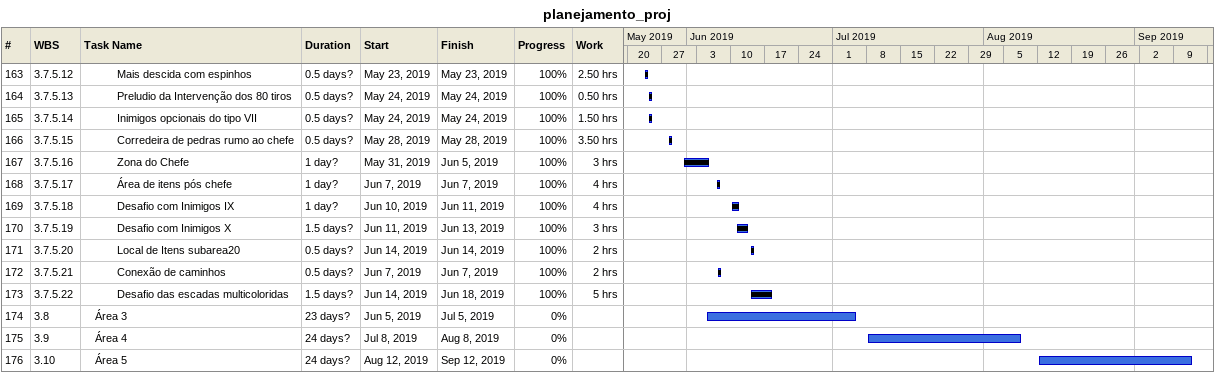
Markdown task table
planejamento_proj

| ID | WBS | Task | Duration | Start | Finish | % complete | Work (h) |
|---|---|---|---|---|---|---|---|
| 163 | 3.7.5.12 | Mais descida com espinhos | 0.5d? | 2019-05-23 | 2019-05-23 | 100 | 2.50 |
| 164 | 3.7.5.13 | Preludio da Intervenção dos 80 tiros | 0.5d? | 2019-05-24 | 2019-05-24 | 100 | 0.50 |
| 165 | 3.7.5.14 | Inimigos opcionais do tipo VII | 0.5d? | 2019-05-24 | 2019-05-24 | 100 | 1.50 |
| 166 | 3.7.5.15 | Corredeira de pedras rumo ao chefe | 0.5d? | 2019-05-28 | 2019-05-28 | 100 | 3.50 |
| 167 | 3.7.5.16 | Zona do Chefe | 1d? | 2019-05-31 | 2019-06-05 | 100 | 3 |
| 168 | 3.7.5.17 | Área de itens pós chefe | 1d? | 2019-06-07 | 2019-06-07 | 100 | 4 |
| 169 | 3.7.5.18 | Desafio com Inimigos IX | 1d? | 2019-06-10 | 2019-06-11 | 100 | 4 |
| 170 | 3.7.5.19 | Desafio com Inimigos X | 1.5d? | 2019-06-11 | 2019-06-13 | 100 | 3 |
| 171 | 3.7.5.20 | Local de Itens subarea20 | 0.5d? | 2019-06-14 | 2019-06-14 | 100 | 2 |
| 172 | 3.7.5.21 | Conexão de caminhos | 0.5d? | 2019-06-07 | 2019-06-07 | 100 | 2 |
| 173 | 3.7.5.22 | Desafio das escadas multicoloridas | 1.5d? | 2019-06-14 | 2019-06-18 | 100 | 5 |
| 174 | 3.8 | Área 3 | 23d? | 2019-06-05 | 2019-07-05 | 0 |  |
| 175 | 3.9 | Área 4 | 24d? | 2019-07-08 | 2019-08-08 | 0 |  |
| 176 | 3.10 | Área 5 | 24d? | 2019-08-12 | 2019-09-12 | 0 |  |
